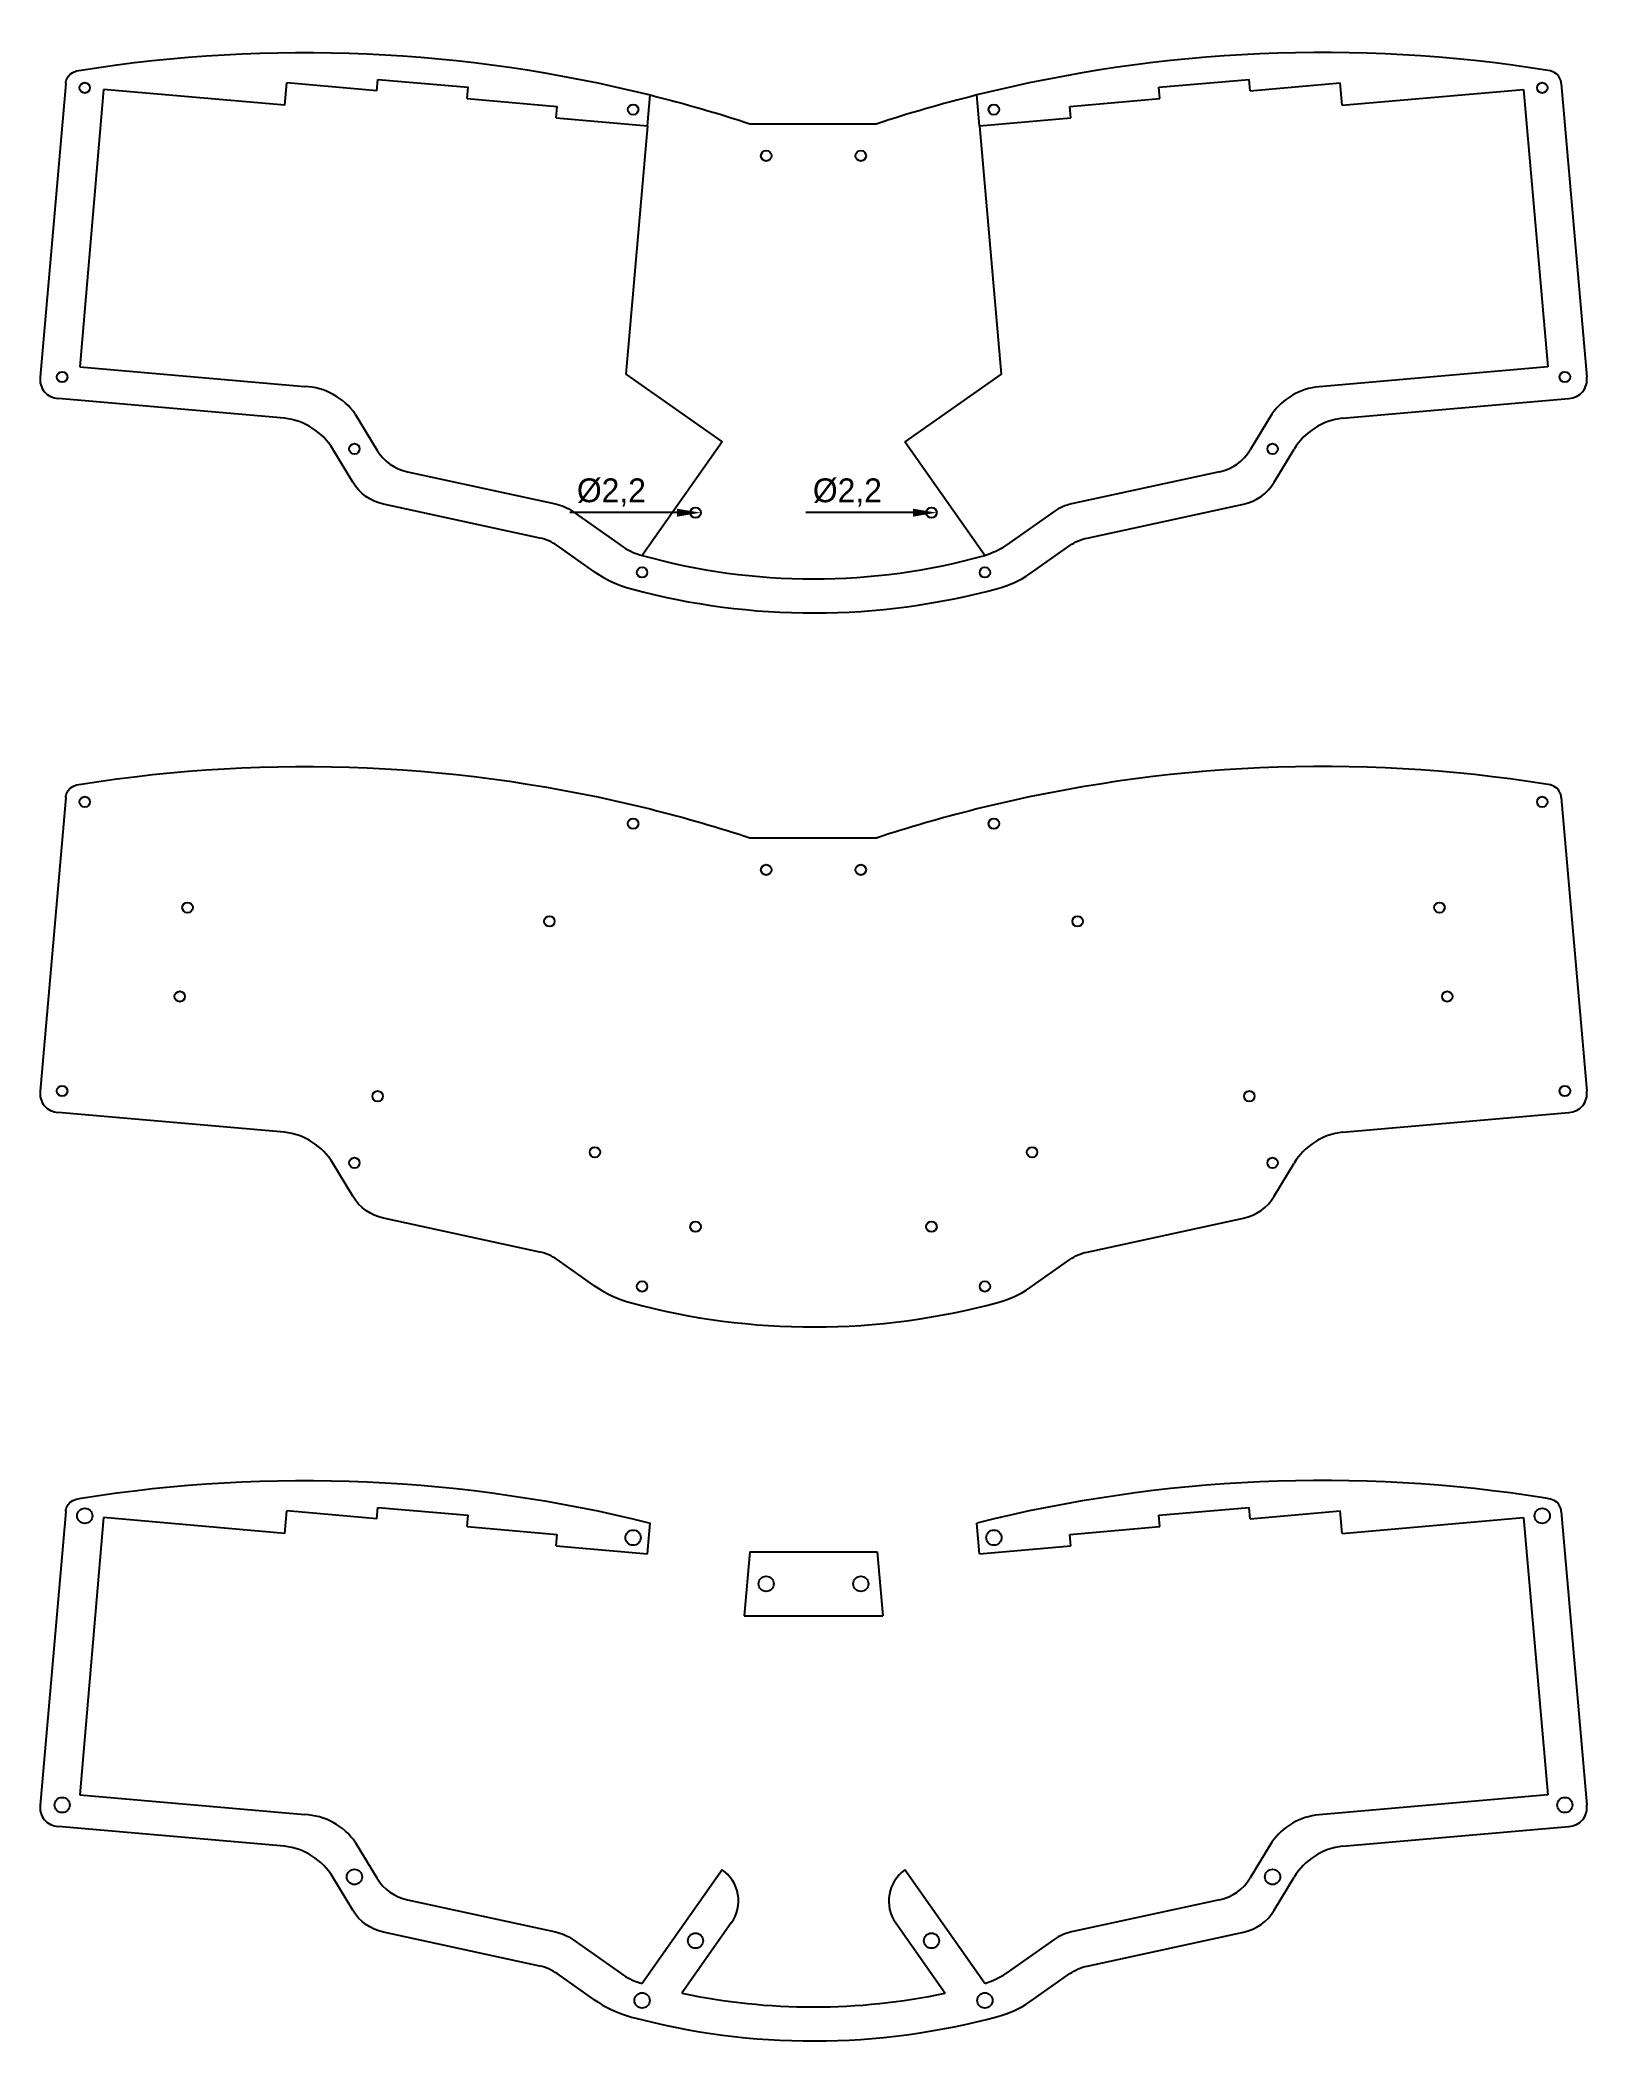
# Model space of a CAD drawing. Header units: millimetres. Extents: x -163 to 163, y -324 to 97.
import ezdxf

# ---------------------------------------------------------------- set-up
doc = ezdxf.new("R2010")
doc.units = ezdxf.units.MM
doc.layers.add('0 (2)', color=7, linetype='Continuous')
doc.layers.add('Dimensions', color=7, linetype='Continuous')
doc.dimstyles.new('ISO-25', dxfattribs={"dimtxt": 2.5, "dimasz": 2.5, "dimexe": 1.25, "dimexo": 0.625, "dimtad": 1, "dimtxsty": 'Standard', "dimcen": 2.5, "dimadec": 0, "dimazin": 0, "dimtfac": 1, "dimtmove": 0, "dimatfit": 3, "dimfxl": 1, "dimarcsym": 0})

# ---------------------------------------------------------------- blocks, each defined once
blk = doc.blocks.new('*D1')
at = {"layer": 'Defpoints', "color": 0}
for p in [(23.69, -2.56), (25.89, -2.56)]:
    blk.add_point(p, dxfattribs=at)
at = {"layer": 'Dimensions', "color": 140, "lineweight": -2}
blk.add_line((20.89, -2.56), (-1.63, -2.56), dxfattribs=at)
at = {"layer": 'Dimensions', "color": 140}
blk.add_solid([(20.89, -3.4), (20.89, -1.73), (25.89, -2.56)], dxfattribs=at)
at = {"layer": 'Dimensions', "color": 140, "insert": (7.12, 1.67), "char_height": 5.004, "attachment_point": 5}
blk.add_mtext('%%c2,2', dxfattribs=at)
blk = doc.blocks.new('*D2')
at = {"layer": 'Defpoints', "color": 0}
for p in [(-25.89, -2.56), (-23.69, -2.56)]:
    blk.add_point(p, dxfattribs=at)
at = {"layer": 'Dimensions', "color": 140, "lineweight": -2}
blk.add_line((-28.69, -2.56), (-51.21, -2.56), dxfattribs=at)
at = {"layer": 'Dimensions', "color": 140}
blk.add_solid([(-28.69, -3.4), (-28.69, -1.73), (-23.69, -2.56)], dxfattribs=at)
at = {"layer": 'Dimensions', "color": 140, "insert": (-42.46, 1.67), "char_height": 5.004, "attachment_point": 5}
blk.add_mtext('%%c2,2', dxfattribs=at)

msp = doc.modelspace()

# ---------------------------------------------------------------- linework, layer by layer
at = {"layer": '0 (2)'}
for p, q in [((-91.7185, 86.0895), (-91.5115, 88.4555)), ((-91.5115, 88.4555), (-72.5843, 86.7996)), ((72.5843, 86.7996), (91.5115, 88.4555)), ((91.7185, 86.0895), (91.5115, 88.4555)), ((-157.0878, 87.5865), (-162.4814, 25.937)), ((-149.1656, 86.3473), (-154.1771, 28.0661)), ((-111.0602, 83.0135), (-149.1656, 86.3473)), ((-111.0602, 83.0135), (-110.6462, 87.7455)), ((-91.7185, 86.0895), (-110.6462, 87.7455)), ((-72.7909, 84.4386), (-72.5843, 86.7996)), ((-72.7909, 84.4386), (-53.8595, 82.7723)), ((-34.8848, 78.7281), (-34.3198, 85.1863)), ((34.8848, 78.7281), (34.3198, 85.1863)), ((53.8595, 82.7723), (72.7909, 84.4386)), ((72.7909, 84.4386), (72.5843, 86.7996)), ((91.7185, 86.0895), (110.6462, 87.7455)), ((111.0602, 83.0135), (110.6462, 87.7455)), ((111.0602, 83.0135), (149.1656, 86.3473)), ((149.1656, 86.3473), (154.2639, 28.0737)), ((157.0878, 87.5865), (162.4814, 25.937)), ((-54.0665, 80.4063), (-53.8595, 82.7723)), ((-54.0665, 80.4063), (-34.8848, 78.7281)), ((34.8848, 78.7281), (54.0665, 80.4063)), ((54.0665, 80.4063), (53.8595, 82.7723)), ((-34.8848, 78.7281), (-39.4494, 26.5551)), ((-13.367, 79.142), (13.367, 79.142)), ((34.8848, 78.7281), (39.4494, 26.5551)), ((-154.1771, 28.0661), (-106.8914, 23.9292)), ((-39.4494, 26.5551), (-19.212, 12.3315)), ((39.4494, 26.5551), (19.212, 12.3315)), ((154.2639, 28.0737), (106.2232, 23.8707)), ((-111.1385, 17.2702), (-158.7007, 21.4314)), ((111.1385, 17.2702), (158.7007, 21.4314)), ((-96.2684, 18.1124), (-91.759, 10.6327)), ((96.2684, 18.1124), (91.7591, 10.6329)), ((-96.8016, 3.8375), (-100.9935, 10.7903)), ((-19.212, 12.3315), (-35.9815, -11.528)), ((35.9815, -11.528), (19.212, 12.3315)), ((96.8016, 3.8375), (100.9935, 10.7903)), ((-85.3114, 6.0224), (-54.2288, -0.7082)), ((85.3114, 6.0224), (54.2288, -0.7082)), ((-57.4793, -7.8923), (-90.3549, -0.7729)), ((-50.5957, -2.3009), (-39.9457, -9.7853)), ((50.5957, -2.3009), (40.4231, -9.4498)), ((57.4793, -7.8923), (90.3549, -0.7729)), ((-46.1571, -14.8881), (-53.8452, -9.4841)), ((45.4954, -15.3532), (53.8452, -9.4841)), ((-157.0878, -62.4135), (-162.4814, -124.063)), ((157.0878, -62.4135), (162.4814, -124.063)), ((-13.367, -70.858), (13.367, -70.858)), ((-111.1385, -132.7298), (-158.7007, -128.5686)), ((111.1385, -132.7298), (158.7007, -128.5686)), ((-96.8016, -146.1625), (-100.9935, -139.2097)), ((96.8016, -146.1625), (100.9935, -139.2097)), ((-57.4793, -157.8923), (-90.3549, -150.7729)), ((57.4793, -157.8923), (90.3549, -150.7729)), ((-46.1571, -164.8881), (-53.8452, -159.4841)), ((45.4954, -165.3532), (53.8452, -159.4841)), ((-157.0878, -212.4135), (-162.4814, -274.063)), ((-149.1656, -213.6527), (-154.1771, -271.9339)), ((-111.0602, -216.9865), (-149.1656, -213.6527)), ((-111.0602, -216.9865), (-110.6462, -212.2545)), ((-91.7185, -213.9105), (-110.6462, -212.2545)), ((-91.7185, -213.9105), (-91.5115, -211.5445)), ((-91.5115, -211.5445), (-72.5843, -213.2004)), ((-72.7909, -215.5614), (-72.5843, -213.2004)), ((72.5843, -213.2004), (91.5115, -211.5445)), ((72.7909, -215.5614), (72.5843, -213.2004)), ((91.7185, -213.9105), (91.5115, -211.5445)), ((91.7185, -213.9105), (110.6462, -212.2545)), ((111.0602, -216.9865), (110.6462, -212.2545)), ((111.0602, -216.9865), (149.1656, -213.6527)), ((149.1656, -213.6527), (154.2639, -271.9263)), ((157.0878, -212.4135), (162.4814, -274.063)), ((-72.7909, -215.5614), (-53.8595, -217.2277)), ((-54.0665, -219.5937), (-53.8595, -217.2277)), ((-34.8848, -221.2719), (-34.3198, -214.8137)), ((34.8848, -221.2719), (34.3198, -214.8137)), ((53.8595, -217.2277), (72.7909, -215.5614)), ((54.0665, -219.5937), (53.8595, -217.2277)), ((-54.0665, -219.5937), (-34.8848, -221.2719)), ((-13.3669, -220.858), (-14.5457, -234.3318)), ((-13.367, -220.858), (13.367, -220.858)), ((13.3669, -220.858), (14.5457, -234.3318)), ((34.8848, -221.2719), (54.0665, -219.5937)), ((-14.5457, -234.3318), (14.5457, -234.3318)), ((-154.1771, -271.9339), (-106.8914, -276.0708)), ((154.2639, -271.9263), (106.2232, -276.1293)), ((-111.1385, -282.7298), (-158.7007, -278.5686)), ((111.1385, -282.7298), (158.7007, -278.5686)), ((-96.2684, -281.8876), (-91.759, -289.3673)), ((96.2684, -281.8876), (91.7591, -289.3671)), ((-96.8016, -296.1625), (-100.9935, -289.2097)), ((-19.212, -287.6685), (-35.9815, -311.528)), ((35.9815, -311.528), (19.212, -287.6685)), ((96.8016, -296.1625), (100.9935, -289.2097)), ((-85.3114, -293.9776), (-54.2288, -300.7082)), ((85.3114, -293.9776), (54.2288, -300.7082)), ((-57.4793, -307.8923), (-90.3549, -300.7729)), ((-50.5957, -302.3009), (-39.9457, -309.7853)), ((-17.2671, -298.8138), (-27.6458, -313.5805)), ((17.2673, -298.8138), (27.6459, -313.5805)), ((50.5957, -302.3009), (40.4231, -309.4498)), ((57.4793, -307.8923), (90.3549, -300.7729)), ((-46.1571, -314.8881), (-53.8452, -309.4841)), ((45.4954, -315.3532), (53.8452, -309.4841))]:
    msp.add_line(p, q, dxfattribs=at)
for centre, radius in [((-153.1174, 86.6881), 1.1), ((153.1174, 86.6881), 1.1), ((-37.9015, 82.1108), 1.1), ((37.9015, 82.1108), 1.1), ((-9.941, 72.4051), 1.1), ((9.941, 72.4051), 1.1), ((-157.8632, 25.9451), 1.1), ((157.8632, 25.9451), 1.1), ((-96.4557, 10.8433), 1.1), ((96.4557, 10.8433), 1.1), ((-24.7901, -2.561), 1.1), ((24.7902, -2.561), 1.1), ((-36.0162, -15.1144), 1.1), ((36.0162, -15.1144), 1.1), ((-153.1174, -63.3119), 1.1), ((153.1174, -63.3119), 1.1), ((-37.9015, -67.8892), 1.1), ((37.9015, -67.8892), 1.1), ((-9.941, -77.5949), 1.1), ((9.941, -77.5949), 1.1), ((-131.5207, -85.5244), 1.1), ((-55.4833, -88.4128), 1.1), ((55.4833, -88.4128), 1.1), ((131.5207, -85.5244), 1.1), ((-133.1548, -104.2027), 1.1), ((133.1548, -104.2027), 1.1), ((-157.8632, -124.0549), 1.1), ((-91.5731, -125.1566), 1.1), ((91.5731, -125.1566), 1.1), ((157.8632, -124.0549), 1.1), ((-96.4557, -139.1567), 1.1), ((-45.9256, -136.93), 1.1), ((45.9256, -136.93), 1.1), ((96.4557, -139.1567), 1.1), ((-24.7901, -152.561), 1.1), ((24.7902, -152.561), 1.1), ((-36.0162, -165.1144), 1.1), ((36.0162, -165.1144), 1.1), ((-153.1174, -213.3119), 1.6), ((153.1174, -213.3119), 1.6), ((-37.9015, -217.8892), 1.6), ((37.9015, -217.8892), 1.6), ((-9.941, -227.5949), 1.6), ((9.941, -227.5949), 1.6), ((-157.8632, -274.0549), 1.6), ((157.8632, -274.0549), 1.6), ((-96.4557, -289.1567), 1.6), ((96.4557, -289.1567), 1.6), ((-24.7901, -302.561), 1.6), ((24.7902, -302.561), 1.6), ((-36.0162, -315.1144), 1.6), ((36.0162, -315.1144), 1.6)]:
    msp.add_circle(centre, radius, dxfattribs=at)
for centre, radius, start, end in [((-158.5105, 25.43), 4.0032, 172.723691, 267.276309), ((158.5105, 25.43), 4.0032, 272.723691, 7.276309), ((-107.4188, 10.3574), 13.582, 34.818209, 87.774629), ((107.407, 10.3404), 13.582, 95, 145.094284), ((-112.6083, 3.7876), 13.5625, 31.086523, 83.778499), ((112.6083, 3.7876), 13.5625, 96.221501, 148.913477), ((-83.1951, 15.7958), 9.9999, 211.085253, 257.781801), ((83.1951, 15.7958), 9.9999, 282.218199, 328.915928), ((-33.0282, 0.5697), 12.453, 236.256021, 256.281327), ((0, 116.6504), 133.133, 254.319819, 285.680181), ((30.7413, 5.4566), 17.7747, 287.1464, 303.004111), ((-31.7031, 5.6751), 25.1349, 234.896221, 254.886499), ((33.6561, 1.49), 20.5879, 284.232456, 305.103779), ((0, 124.1504), 147.7786, 254.996534, 285.188673), ((-158.5105, -124.57), 4.0032, 172.723691, 267.276309), ((158.5105, -124.57), 4.0032, 272.723691, 7.276309), ((-112.6083, -146.2124), 13.5625, 31.086523, 83.778499), ((112.6083, -146.2124), 13.5625, 96.221501, 148.913477), ((-31.7031, -144.3249), 25.1349, 234.896221, 254.886499), ((33.6561, -148.51), 20.5879, 284.232456, 305.103779), ((0, -25.8496), 147.7786, 254.996534, 285.188673), ((-158.5105, -274.57), 4.0032, 172.723691, 267.276309), ((-107.4188, -289.6426), 13.582, 34.818209, 87.774629), ((107.407, -289.6596), 13.582, 95, 145.094284), ((158.5105, -274.57), 4.0032, 272.723691, 7.276309), ((-112.6083, -296.2124), 13.5625, 31.086523, 83.778499), ((112.6083, -296.2124), 13.5625, 96.221501, 148.913477), ((-83.1951, -284.2042), 9.9999, 211.085253, 257.781801), ((-23.6184, -294.1798), 7.8621, 323.884839, 55.912795), ((23.8534, -294.2207), 8.0296, 125.312746, 214.891377), ((83.1951, -284.2042), 9.9999, 282.218199, 328.915928), ((-33.0282, -299.4303), 12.453, 236.256021, 256.281327), ((30.7413, -294.5434), 17.7747, 287.1464, 303.004111), ((-31.7031, -294.3249), 25.1349, 234.896221, 254.886499), ((0, -183.3496), 133.133, 258.015016, 281.985042), ((0, -175.8496), 147.7786, 254.996534, 285.188673), ((33.6561, -298.51), 20.5879, 284.232456, 305.103779)]:
    msp.add_arc(centre, radius, start, end, dxfattribs=at)
for points in [[(-153.8791, 90.4136), (-113.9919, 96.7322), (-73.3306, 94.919), (-34.3198, 85.1863)], [(153.8791, 90.4136), (113.9919, 96.7322), (73.3306, 94.919), (34.3198, 85.1863)], [(-157.0878, 87.5865), (-157.0407, 88.1247), (-156.8663, 90.1174), (-153.8791, 90.4136)], [(157.0878, 87.5865), (157.0407, 88.1247), (156.8663, 90.1174), (153.8791, 90.4136)], [(-34.3198, 85.1863), (-26.6921, 83.2601), (-19.9983, 81.3189), (-13.367, 79.142)], [(34.3198, 85.1863), (26.6921, 83.2601), (19.9983, 81.3189), (13.367, 79.142)], [(-90.3549, -0.7729), (-93.047, -0.1896), (-95.3794, 1.4784), (-96.8016, 3.8375)], [(90.3549, -0.7729), (93.047, -0.1896), (95.3794, 1.4784), (96.8016, 3.8375)], [(-54.2288, -0.7082), (-52.9235, -0.9912), (-51.6882, -1.5328), (-50.5957, -2.3009)], [(54.2288, -0.7082), (52.9235, -0.9912), (51.6882, -1.5328), (50.5957, -2.3009)], [(-53.8452, -9.4841), (-54.9381, -8.7161), (-56.1737, -8.1748), (-57.4793, -7.8923)], [(53.8452, -9.4841), (54.9381, -8.7161), (56.1737, -8.1748), (57.4793, -7.8923)], [(-153.8791, -59.5864), (-113.9919, -53.2678), (-73.3306, -55.081), (-34.3198, -64.8137)], [(153.8791, -59.5864), (113.9919, -53.2678), (73.3306, -55.081), (34.3198, -64.8137)], [(-157.0878, -62.4135), (-157.0407, -61.8753), (-156.8663, -59.8826), (-153.8791, -59.5864)], [(157.0878, -62.4135), (157.0407, -61.8753), (156.8663, -59.8826), (153.8791, -59.5864)], [(-34.3198, -64.8137), (-26.6921, -66.7399), (-19.9983, -68.6811), (-13.367, -70.858)], [(34.3198, -64.8137), (26.6921, -66.7399), (19.9983, -68.6811), (13.367, -70.858)], [(-90.3549, -150.7729), (-93.047, -150.1896), (-95.3794, -148.5216), (-96.8016, -146.1625)], [(90.3549, -150.7729), (93.047, -150.1896), (95.3794, -148.5216), (96.8016, -146.1625)], [(-53.8452, -159.4841), (-54.9381, -158.7161), (-56.1737, -158.1748), (-57.4793, -157.8923)], [(53.8452, -159.4841), (54.9381, -158.7161), (56.1737, -158.1748), (57.4793, -157.8923)], [(-153.8791, -209.5864), (-113.9919, -203.2678), (-73.3306, -205.081), (-34.3198, -214.8137)], [(153.8791, -209.5864), (113.9919, -203.2678), (73.3306, -205.081), (34.3198, -214.8137)], [(-157.0878, -212.4135), (-157.0407, -211.8753), (-156.8663, -209.8826), (-153.8791, -209.5864)], [(157.0878, -212.4135), (157.0407, -211.8753), (156.8663, -209.8826), (153.8791, -209.5864)], [(-90.3549, -300.7729), (-93.047, -300.1896), (-95.3794, -298.5216), (-96.8016, -296.1625)], [(90.3549, -300.7729), (93.047, -300.1896), (95.3794, -298.5216), (96.8016, -296.1625)], [(-54.2288, -300.7082), (-52.9235, -300.9912), (-51.6882, -301.5328), (-50.5957, -302.3009)], [(54.2288, -300.7082), (52.9235, -300.9912), (51.6882, -301.5328), (50.5957, -302.3009)], [(-53.8452, -309.4841), (-54.9381, -308.7161), (-56.1737, -308.1748), (-57.4793, -307.8923)], [(53.8452, -309.4841), (54.9381, -308.7161), (56.1737, -308.1748), (57.4793, -307.8923)]]:
    msp.add_open_spline(points, degree=3, dxfattribs=at)

# ---------------------------------------------------------------- dimensions: what is measured, and where the dimension line sits
at = {"layer": 'Dimensions'}
for p1, p2, picture, middle in [((-25.8901, -2.561), (-23.6901, -2.561), '*D2', (-42.4561, -2.561)), ((23.6902, -2.561), (25.8902, -2.561), '*D1', (7.1241, -2.561))]:
    dim = msp.add_diameter_dim_2p(p1=p1, p2=p2, dimstyle='ISO-25', override={"dimscale": 2.001716, "dimdec": 3, "dimzin": 8, "dimlunit": 2, "dimclrd": 140, "dimclre": 140, "dimclrt": 140}, dxfattribs=at)
    dim.commit()
    dim.dimension.update_dxf_attribs({"geometry": picture, "text_midpoint": middle, "dimtype": 163})

doc.saveas('drawing.dxf')
